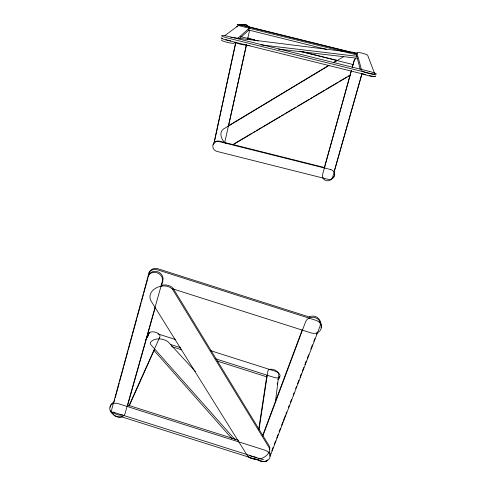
<?xml version="1.0" encoding="UTF-8"?>
<svg xmlns="http://www.w3.org/2000/svg" width="486" height="486" viewBox="0 0 486 486"><rect width="100%" height="100%" fill="white"/><g stroke="black" fill="none" stroke-linecap="round" stroke-linejoin="round"><path stroke-width="0.73" d="M269.706 449.714L269.821 447.703L269.141 445.85L173.502 288.957C170.847 285.1 165.586 284.322 161.291 285.276M275.392 402.262L278.818 374.493A5.771 3.086 21.7 0 0 273.776 369.652A5.771 3.086 21.7 0 0 267.883 371.012L259.008 429.818M277.214 384.317L277.403 382.816M258.825 428.543L266.869 375.55M213.84 143.613L235.746 42.167M214.265 142.453L231.5 62.651M231.822 61.175L235.813 42.701M224.751 142.447L246.378 44.803M247.526 39.627L249.33 31.493A5.692 5.48 79.7 0 0 249.464 30.017M228.584 125.789L246.578 44.597M247.726 39.433L248.054 37.957M113.846 402.742L114.842 399.097M115.237 397.639L119.222 383.059M119.623 381.601L123.602 367.021M124.003 365.563L127.988 350.983M128.383 349.525L132.368 334.945M132.763 333.487L136.748 318.907M137.149 317.449L141.128 302.869M141.529 301.411L143.522 294.121M143.917 292.663L147.902 278.083M324.205 168.217L351.354 70.476M352.168 67.554L353.99 60.993A5.704 5.492 -47.9 0 1 355.466 58.442M351.408 70.743L322.564 174.547A5.255 5.018 -3.4 0 0 326.282 180.664A5.255 5.018 -3.4 0 0 332.716 177.098L362.131 73.41M352.423 67.092L354.045 61.242A5.717 5.504 -47.8 0 1 355.527 58.684M127.593 405.518L155.295 307.383M161.249 286.303L162.889 280.483A7.576 6.707 25.7 0 0 157.5 271.68A7.576 6.707 25.7 0 0 148.497 275.896M334.155 171.497L361.845 73.86M262.507 435.966L302.262 329.708M262.835 436.015L305.627 321.696A7.588 6.707 6.2 0 1 315.22 317.644A7.588 6.707 6.2 0 1 320.007 326.276L270.805 454.428A6.992 5.735 11 0 1 270.04 455.747M271.796 450.801L273.15 447.272M274.238 444.447L275.592 440.911M276.674 438.086L278.028 434.557M279.116 431.732L280.471 428.196M281.552 425.372L282.907 421.842M283.447 420.426L285.349 415.481M285.89 414.072L286.704 411.952M288.332 407.711L289.14 405.591M290.494 402.062L291.582 399.237M293.21 394.997L294.018 392.876M295.646 388.642L296.46 386.522M297.541 383.697L298.896 380.161M299.984 377.336L301.338 373.807M302.42 370.982L303.774 367.446M304.862 364.622L306.216 361.092M307.298 358.267L308.659 354.731M310.821 349.082L312.449 344.841M313.804 341.312L314.892 338.487M316.514 334.247L317.328 332.126M129.094 406.168L154.165 350.236M128.984 405.743L159.888 336.895A5.802 3.116 14.6 0 0 155.696 332.309A5.802 3.116 14.6 0 0 148.868 333.39L145.903 339.532M147.106 337.703L148.412 334.994M239.197 38.74L249.063 29.932M237.569 38.479L250.023 27.587A5.565 0.632 13.4 0 0 247.848 26.481M224.921 35.557L239.258 24.92A5.565 0.632 13.4 0 1 242.502 25.157M228.043 126.044L328.718 65.397M333.268 62.658L337.163 60.313M329.472 65.197L223.25 129.173C218.615 132.878 221.561 140.187 225.54 143.242M333.36 62.858L343.724 56.619M233.997 143.886L251.584 133.456M252.89 132.678L254.846 131.524M256.146 130.752L261.359 127.66M262.659 126.889L280.252 116.458M281.552 115.686L283.508 114.526M284.814 113.754L295.889 107.187M297.189 106.416L308.92 99.46M310.22 98.688L312.176 97.528M313.476 96.757L324.551 90.189M325.857 89.418L337.582 82.462M338.888 81.691L346.706 77.055M348.006 76.284L349.312 75.512M233.122 144.694L350.011 75.403M351.232 52.221L353.176 52.19L356.669 53.667M351.287 52.452L353.231 52.421L356.238 53.606M230.795 37.313L352.459 52.47M256.177 459.246L250.928 458.219L248.759 457.113M256.171 457.387L251.596 456.433L249.421 455.321M249.938 45.763L241.366 44.487L234.228 42.385M278.472 49.086L357.313 58.259M260.933 44.852L357.082 56.297M243.96 25.6L356.906 53.606M356.214 53.654L243.018 25.582A5.686 5.474 78.8 0 0 241.591 25.424M356.615 54.851L241.967 26.42A5.577 0.638 13.3 0 1 237.18 24.658A5.577 0.638 13.3 0 1 241.84 25.096M248.17 29.932L326.732 49.42M247.429 38.078L254.767 39.901M300.263 51.194L336.95 60.3M240.613 36.626L258.266 41.012M299.455 51.237L353.146 64.565M365.867 74.716L226.719 40.144A6.646 0.899 13.1 0 1 221.203 37.835M324.921 167.634L219.295 141.134A5.224 4.994 34.5 0 0 213.184 144.792M353.055 52.597L354.416 52.944M355.102 53.114L357.259 53.727M127.393 404.99L238.669 440.292M121.518 416.775L261.14 461.056A6.968 4.435 24.5 0 0 267.172 460.588M309.776 317.17L157.993 268.782A7.557 6.701 25.8 0 0 149.008 272.998M161.048 285.112L162.494 285.574M172.615 288.799L311.441 333.032A7.576 6.689 6.1 0 0 321.015 329.022A7.576 6.689 6.1 0 0 316.234 320.438L157.421 269.809A7.582 6.719 25.8 0 0 148.333 277.002M158.053 333.955L175.385 339.471M210.766 350.722L275.027 371.164A5.789 3.098 21.8 0 1 280.088 376.049A5.789 3.098 21.8 0 1 274.189 377.446L215.869 358.899M170.507 344.471L180.585 347.678M171.582 346.561L181.715 349.786M217.169 361.062L267.1 376.942M195.384 371.517L168.168 341.913C163.369 338.22 154.196 337.296 150.283 342.557L150.314 343.717L150.982 344.86L235.23 439.794M154.019 350.449L232.095 438.73M360.241 69.358L356.25 54.329A5.613 0.644 14.4 0 1 356.384 54.195M241.038 25.302A5.692 5.48 79.7 0 1 248.625 27.186M241.256 25.138A5.68 5.468 79.8 0 1 248.82 27.016M334.496 172.645A5.249 5.012 -4.1 0 1 334.49 175.246M333.955 176.454A5.249 5.012 -4.1 0 1 333.123 177.493M323.949 178.872A5.243 5.006 -3.4 0 1 323.117 177.846M234.264 43.145A6.622 0.917 13.1 0 1 226.98 42.294A6.622 0.917 13.1 0 1 221.476 39.967M230.789 40.788A6.628 0.899 13.1 0 1 229.702 40.587M228.584 40.35A6.628 0.899 13.1 0 1 227.448 40.083M226.889 39.937A6.628 0.899 13.1 0 1 225.808 39.639M222.327 38.339A6.628 0.899 13.1 0 1 221.914 38.011M375.35 75.883A6.683 0.905 14.6 0 1 371.225 76.016M370.678 75.895A6.683 0.905 14.6 0 1 369.548 75.628M374.141 76.156A6.701 0.911 14.6 0 1 369.664 75.956A6.701 0.911 14.6 0 1 362.198 73.659M237.204 26.87A5.571 0.65 13.3 0 1 237.18 26.353M319.958 321.696A7.551 6.67 6.1 0 1 321.039 327.825M309.485 316.696A7.563 6.695 6.2 0 1 320.432 322.777M261.116 461.05A7.004 5.735 11.1 0 0 269.815 457.776A7.004 5.735 11.1 0 0 265.204 450.279L118.074 403.599A7.011 5.753 22.1 0 0 110.122 406.332A7.011 5.753 22.1 0 0 113.341 413.975A6.962 4.459 12.2 0 1 110.273 410.822M269.499 451.852A6.98 5.723 11.1 0 1 269.991 456.275M110.371 407.195A6.992 5.741 22.1 0 1 113.554 402.372M159.572 337.691A5.796 3.123 14.6 0 1 159.426 338.493M122.108 416.788A6.974 4.483 12.3 0 1 112.066 412.608M122.624 414.947A6.98 4.471 12.4 0 1 113.214 411.964M148.4 335.783A5.789 3.11 14.6 0 1 149.767 332.94M147.732 336.519A5.783 3.123 14.6 0 1 148.443 335.042M279.426 376.705A5.783 3.11 21.8 0 1 277.634 379.317M267.579 459.914A6.938 4.417 24.5 0 1 257.568 459.61M113.888 412.189A6.968 4.447 12.2 0 0 115.54 412.875L261.814 459.27A6.974 4.423 24.5 0 0 263.558 459.659M269.633 449.204C268.965 458.948 253.34 462.642 247.319 455.54L150.63 300.281C145.97 288.605 166.303 280.72 172.986 290.045L268.958 447.345L269.633 449.204M147.896 276.947L111.786 409.218A7.004 5.741 21.9 0 0 116.919 416.854A7.004 5.741 21.9 0 0 125.121 413.446L162.336 281.552A7.6 6.725 25.7 0 0 156.929 272.725A7.6 6.725 25.7 0 0 147.896 276.947M369.494 71.436L228.961 36.541A6.652 0.881 13.1 0 0 221.659 35.636A6.652 0.881 13.1 0 0 227.187 37.926L370.18 73.441A6.689 0.887 14.6 0 0 376.304 74.048A6.689 0.887 14.6 0 0 369.494 71.436M330.79 169.596L219.046 141.554A5.237 5.006 34.5 0 0 212.917 145.205A5.237 5.006 34.5 0 0 216.896 151.389L328.05 179.316A5.261 5.024 -4 0 0 334.502 175.732A5.261 5.024 -4 0 0 330.79 169.596M374.773 73.975L367.641 55.185A5.619 0.626 14.4 0 0 361.973 53.132A5.619 0.626 14.4 0 0 356.76 52.488L361.809 70.756A6.707 0.893 14.6 0 0 368.625 73.38A6.707 0.893 14.6 0 0 374.773 73.975"/></g></svg>
